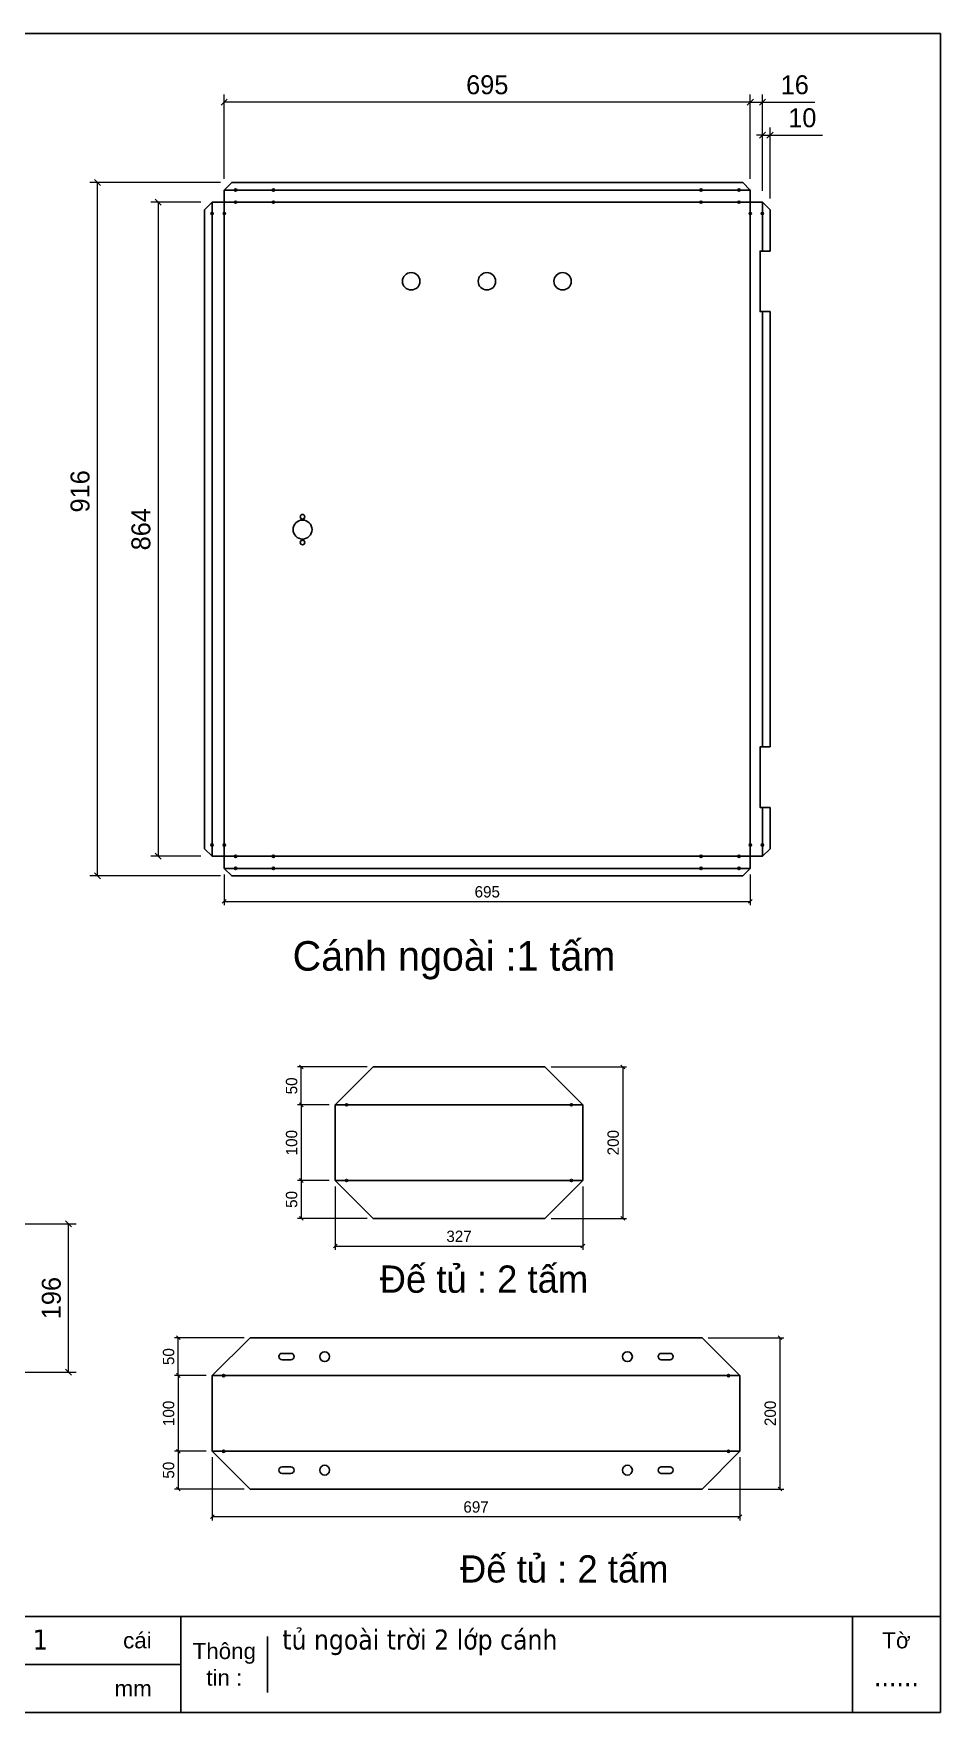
# Model space of a CAD drawing. Header units: millimetres. Extents: x 0 to 3136, y 0 to 2218.
# Drawn here: x 1938 to 3136, y 0 to 2218 of the extents above; entities that cross this region are included whole.
import ezdxf
from ezdxf.enums import TextEntityAlignment as Align

# ---------------------------------------------------------------- set-up
doc = ezdxf.new("R2010")
doc.units = ezdxf.units.MM
doc.layers.add('CNC', color=7, linetype='Continuous')
doc.layers.add('DIM', color=253, linetype='Continuous')
doc.styles.add('Arial', font='arial.ttf')
doc.styles.add('Tahoma (Input Text)', font='tahoma.ttf')
doc.dimstyles.new('Dim-15', dxfattribs={"dimtxt": 15, "dimasz": 5, "dimexe": 5, "dimexo": 8, "dimgap": 5, "dimtad": 1, "dimdec": 0, "dimtxsty": 'Standard', "dimblk": 'OBLIQUE', "dimcen": 10, "dimclrd": 5, "dimclre": 5, "dimclrt": 3, "dimazin": 3, "dimtfac": 1, "dimtdec": 0, "dimtmove": 0, "dimatfit": 3, "dimldrblk": 'OBLIQUE', "dimlwd": 9, "dimlwe": 9})
doc.dimstyles.new('Dim-25', dxfattribs={"dimtxt": 25, "dimasz": 8, "dimexe": 10, "dimexo": 15, "dimgap": 10, "dimtad": 1, "dimdec": 0, "dimtxsty": 'Standard', "dimblk": 'OBLIQUE', "dimcen": 10, "dimclrd": 5, "dimclre": 5, "dimclrt": 3, "dimazin": 3, "dimtfac": 1, "dimtdec": 0, "dimtmove": 0, "dimatfit": 3, "dimldrblk": 'OBLIQUE', "dimlwd": 9, "dimlwe": 9})

# ---------------------------------------------------------------- blocks, each defined once
blk = doc.blocks.new('khungtenAsean2')
at = {"color": 7}
for p, q in [((2970, -1980), (0, -1980)), ((2020, -1980), (2020, -2100)), ((2860, -1980), (2860, -2100)), ((2128.3, -2005), (2128.3, -2075)), ((2020, -2040), (0, -2040))]:
    blk.add_line(p, q, dxfattribs=at)
blk.add_lwpolyline([(0, 0), (2970, 0), (2970, -2100), (0, -2100)], close=True, dxfattribs=at)
at = {"color": 2, "char_height": 20, "style": 'Arial'}
for s, insert, width, attachment_point in [('cái', (1947.6, -2010), 917.634, 4), ('Thông\\Ptin :', (2074.2, -2040), 108.311, 5), ('Tờ', (2915, -2010), 110, 5), ('mm', (1936.9, -2070), 917.634, 4)]:
    blk.add_mtext(s, dxfattribs=dict(at, insert=insert, width=width, attachment_point=attachment_point))
at = {"color": 1, "style": 'Tahoma (Input Text)', "flags": 8}
for tag, p in [('#03', (506.6, -2019.3)), ('#01', (137.1, -2021.3)), ('#05', (1106.6, -2021.3)), ('#07', (1834.7, -2021.3)), ('#09', (2146.7, -2021.3)), ('#02', (98.5, -2081.3)), ('#04', (486.1, -2081.3)), ('#06', (1065.3, -2081.3)), ('#08', (1817.4, -2081.3)), ('#10', (2146.7, -2081.3))]:
    blk.add_attdef(tag, p, '', height=25, dxfattribs=at)
blk.add_attdef('#11', text='', height=25, dxfattribs=at).set_placement((2915, -2067.3), align=Align.CENTER)
blk = doc.blocks.new('*D18')
at = {"color": 0, "linetype": 'ByBlock', "lineweight": -2}
for p, q in [((2192.7, 1073.8), (2187.7, 1068.8)), ((2882.7, 1068.8), (2887.7, 1073.8))]:
    blk.add_line(p, q, dxfattribs=at)
at = {"layer": 'Defpoints', "color": 0, "transparency": 16777216}
for p in [(2190.2, 1114.9), (2885.2, 1114.9), (2885.2, 1071.3)]:
    blk.add_point(p, dxfattribs=at)
at = {"layer": 'DIM', "color": 5, "lineweight": 9, "transparency": 16777216}
for p, q in [((2190.2, 1106.9), (2190.2, 1066.3)), ((2885.2, 1106.9), (2885.2, 1066.3)), ((2190.2, 1071.3), (2885.2, 1071.3))]:
    blk.add_line(p, q, dxfattribs=at)
at = {"layer": 'DIM', "color": 3, "transparency": 16777216, "insert": (2537.7, 1083.9), "char_height": 15, "attachment_point": 5}
blk.add_mtext('695', dxfattribs=at)
blk = doc.blocks.new('_Oblique')
at = {"color": 0, "linetype": 'ByBlock', "lineweight": -2}
blk.add_line((-0.5, -0.5), (0.5, 0.5), dxfattribs=at)
blk = doc.blocks.new('f3daunguoc')
at = {"layer": 'CNC', "color": 2, "lineweight": -3}
blk.add_circle((0, 0), 1.5, dxfattribs=at)
blk = doc.blocks.new('*D19')
at = {"color": 0, "linetype": 'ByBlock', "lineweight": -2}
for p, q in [((2897.2, 2079.4), (2905.2, 2087.4)), ((2915.2, 2087.4), (2907.2, 2079.4))]:
    blk.add_line(p, q, dxfattribs=at)
at = {"layer": 'Defpoints', "color": 0, "transparency": 16777216}
for p in [(2911.2, 2083.4), (2901.2, 1994.9), (2911.2, 1984.9)]:
    blk.add_point(p, dxfattribs=at)
at = {"layer": 'DIM', "color": 5, "lineweight": 9, "transparency": 16777216}
for p, q in [((2901.2, 2009.9), (2901.2, 2093.4)), ((2911.2, 1999.9), (2911.2, 2093.4)), ((2901.2, 2083.4), (2893.2, 2083.4)), ((2901.2, 2083.4), (2911.2, 2083.4)), ((2911.2, 2083.4), (2980.6, 2083.4))]:
    blk.add_line(p, q, dxfattribs=at)
at = {"layer": 'DIM', "color": 3, "transparency": 16777216, "insert": (2953.9, 2106.2), "char_height": 25, "attachment_point": 5}
blk.add_mtext('10', dxfattribs=at)
blk = doc.blocks.new('*D20')
at = {"color": 0, "linetype": 'ByBlock', "lineweight": -2}
for p, q in [((2881.2, 2123), (2889.2, 2131)), ((2905.2, 2131), (2897.2, 2123))]:
    blk.add_line(p, q, dxfattribs=at)
at = {"layer": 'Defpoints', "color": 0, "transparency": 16777216}
for p in [(2901.2, 2127), (2885.2, 2010.9), (2901.2, 1994.9)]:
    blk.add_point(p, dxfattribs=at)
at = {"layer": 'DIM', "color": 5, "lineweight": 9, "transparency": 16777216}
for p, q in [((2885.2, 2025.9), (2885.2, 2137)), ((2901.2, 2009.9), (2901.2, 2137)), ((2885.2, 2127), (2877.2, 2127)), ((2885.2, 2127), (2901.2, 2127)), ((2901.2, 2127), (2970.6, 2127))]:
    blk.add_line(p, q, dxfattribs=at)
at = {"layer": 'DIM', "color": 3, "transparency": 16777216, "insert": (2943.9, 2149.8), "char_height": 25, "attachment_point": 5}
blk.add_mtext('16', dxfattribs=at)
blk = doc.blocks.new('*D21')
at = {"color": 0, "linetype": 'ByBlock', "lineweight": -2}
for p, q in [((2194.2, 2131), (2186.2, 2123)), ((2881.2, 2123), (2889.2, 2131))]:
    blk.add_line(p, q, dxfattribs=at)
at = {"layer": 'Defpoints', "color": 0, "transparency": 16777216}
for p in [(2190.2, 2127), (2190.2, 2010.9), (2885.2, 2010.9)]:
    blk.add_point(p, dxfattribs=at)
at = {"layer": 'DIM', "color": 5, "lineweight": 9, "transparency": 16777216}
for p, q in [((2190.2, 2025.9), (2190.2, 2137)), ((2885.2, 2025.9), (2885.2, 2137)), ((2885.2, 2127), (2190.2, 2127))]:
    blk.add_line(p, q, dxfattribs=at)
at = {"layer": 'DIM', "color": 3, "transparency": 16777216, "insert": (2537.7, 2149.8), "char_height": 25, "attachment_point": 5}
blk.add_mtext('695', dxfattribs=at)
blk = doc.blocks.new('*D22')
at = {"color": 0, "linetype": 'ByBlock', "lineweight": -2}
for p, q in [((2107.1, 1990.9), (2099.1, 1998.9)), ((2099.1, 1134.9), (2107.1, 1126.9))]:
    blk.add_line(p, q, dxfattribs=at)
at = {"layer": 'Defpoints', "color": 0, "transparency": 16777216}
for p in [(2174.2, 1994.9), (2103.1, 1130.9), (2174.2, 1130.9)]:
    blk.add_point(p, dxfattribs=at)
at = {"layer": 'DIM', "color": 5, "lineweight": 9, "transparency": 16777216}
for p, q in [((2159.2, 1994.9), (2093.1, 1994.9)), ((2103.1, 1994.9), (2103.1, 1130.9)), ((2159.2, 1130.9), (2093.1, 1130.9))]:
    blk.add_line(p, q, dxfattribs=at)
at = {"layer": 'DIM', "color": 3, "transparency": 16777216, "insert": (2080.3, 1562.9), "char_height": 25, "attachment_point": 5, "rotation": 90}
blk.add_mtext('864', dxfattribs=at)
blk = doc.blocks.new('*D23')
at = {"color": 0, "linetype": 'ByBlock', "lineweight": -2}
for p, q in [((2026.7, 2016.9), (2018.7, 2024.9)), ((2018.7, 1108.9), (2026.7, 1100.9))]:
    blk.add_line(p, q, dxfattribs=at)
at = {"layer": 'Defpoints', "color": 0, "transparency": 16777216}
for p in [(2022.7, 2020.9), (2200.2, 2020.9), (2200.2, 1104.9)]:
    blk.add_point(p, dxfattribs=at)
at = {"layer": 'DIM', "color": 5, "lineweight": 9, "transparency": 16777216}
for p, q in [((2185.2, 2020.9), (2012.7, 2020.9)), ((2022.7, 1104.9), (2022.7, 2020.9)), ((2185.2, 1104.9), (2012.7, 1104.9))]:
    blk.add_line(p, q, dxfattribs=at)
at = {"layer": 'DIM', "color": 3, "transparency": 16777216, "insert": (1999.9, 1612.9), "char_height": 25, "attachment_point": 5, "rotation": 90}
blk.add_mtext('916', dxfattribs=at)
blk = doc.blocks.new('*D26')
at = {"color": 0, "linetype": 'ByBlock', "lineweight": -2}
for p, q in [((1988.6, 641.3), (1980.6, 649.3)), ((1980.6, 453.3), (1988.6, 445.3))]:
    blk.add_line(p, q, dxfattribs=at)
at = {"layer": 'Defpoints', "color": 0, "transparency": 16777216}
for p in [(1874.7, 645.3), (1984.6, 645.3), (1844.7, 449.3)]:
    blk.add_point(p, dxfattribs=at)
at = {"layer": 'DIM', "color": 5, "lineweight": 9, "transparency": 16777216}
for p, q in [((1889.7, 645.3), (1994.6, 645.3)), ((1984.6, 449.3), (1984.6, 645.3)), ((1859.7, 449.3), (1994.6, 449.3))]:
    blk.add_line(p, q, dxfattribs=at)
at = {"layer": 'DIM', "color": 3, "transparency": 16777216, "insert": (1961.9, 547.3), "char_height": 25, "attachment_point": 5, "rotation": 90}
blk.add_mtext('196', dxfattribs=at)
blk = doc.blocks.new('*D30')
at = {"color": 0, "linetype": 'ByBlock', "lineweight": -2}
for p, q in [((2719.3, 850.1), (2714.3, 855.1)), ((2714.3, 655.1), (2719.3, 650.1))]:
    blk.add_line(p, q, dxfattribs=at)
at = {"layer": 'Defpoints', "color": 0, "transparency": 16777216}
for p in [(2613.9, 852.6), (2613.9, 652.6), (2716.8, 652.6)]:
    blk.add_point(p, dxfattribs=at)
at = {"layer": 'DIM', "color": 5, "lineweight": 9, "transparency": 16777216}
for p, q in [((2621.9, 852.6), (2721.8, 852.6)), ((2716.8, 852.6), (2716.8, 652.6)), ((2621.9, 652.6), (2721.8, 652.6))]:
    blk.add_line(p, q, dxfattribs=at)
at = {"layer": 'DIM', "color": 3, "transparency": 16777216, "insert": (2704.1, 752.6), "char_height": 15, "attachment_point": 5, "rotation": 90}
blk.add_mtext('200', dxfattribs=at)
blk = doc.blocks.new('*D31')
at = {"color": 0, "linetype": 'ByBlock', "lineweight": -2}
for p, q in [((2339.4, 618.6), (2334.4, 613.6)), ((2661.4, 613.6), (2666.4, 618.6))]:
    blk.add_line(p, q, dxfattribs=at)
at = {"layer": 'Defpoints', "color": 0, "transparency": 16777216}
for p in [(2336.9, 702.6), (2663.9, 702.6), (2663.9, 616.1)]:
    blk.add_point(p, dxfattribs=at)
at = {"layer": 'DIM', "color": 5, "lineweight": 9, "transparency": 16777216}
for p, q in [((2336.9, 694.6), (2336.9, 611.1)), ((2663.9, 694.6), (2663.9, 611.1)), ((2336.9, 616.1), (2663.9, 616.1))]:
    blk.add_line(p, q, dxfattribs=at)
at = {"layer": 'DIM', "color": 3, "transparency": 16777216, "insert": (2500.4, 628.8), "char_height": 15, "attachment_point": 5}
blk.add_mtext('327', dxfattribs=at)
blk = doc.blocks.new('*D32')
at = {"color": 0, "linetype": 'ByBlock', "lineweight": -2}
for p, q in [((2294.5, 800.1), (2289.5, 805.1)), ((2289.5, 705.1), (2294.5, 700.1))]:
    blk.add_line(p, q, dxfattribs=at)
at = {"layer": 'Defpoints', "color": 0, "transparency": 16777216}
for p in [(2336.9, 802.6), (2292, 702.6), (2336.9, 702.6)]:
    blk.add_point(p, dxfattribs=at)
at = {"layer": 'DIM', "color": 5, "lineweight": 9, "transparency": 16777216}
for p, q in [((2328.9, 802.6), (2287, 802.6)), ((2292, 802.6), (2292, 702.6)), ((2328.9, 702.6), (2287, 702.6))]:
    blk.add_line(p, q, dxfattribs=at)
at = {"layer": 'DIM', "color": 3, "transparency": 16777216, "insert": (2279.3, 752.6), "char_height": 15, "attachment_point": 5, "rotation": 90}
blk.add_mtext('100', dxfattribs=at)
blk = doc.blocks.new('*D33')
at = {"color": 0, "linetype": 'ByBlock', "lineweight": -2}
for p, q in [((2294.5, 850.1), (2289.5, 855.1)), ((2289.5, 805.1), (2294.5, 800.1))]:
    blk.add_line(p, q, dxfattribs=at)
at = {"layer": 'Defpoints', "color": 0, "transparency": 16777216}
for p in [(2292, 852.6), (2386.9, 852.6), (2336.9, 802.6)]:
    blk.add_point(p, dxfattribs=at)
at = {"layer": 'DIM', "color": 5, "lineweight": 9, "transparency": 16777216}
for p, q in [((2378.9, 852.6), (2287, 852.6)), ((2292, 802.6), (2292, 852.6)), ((2328.9, 802.6), (2287, 802.6))]:
    blk.add_line(p, q, dxfattribs=at)
at = {"layer": 'DIM', "color": 3, "transparency": 16777216, "insert": (2279.3, 827.6), "char_height": 15, "attachment_point": 5, "rotation": 90}
blk.add_mtext('50', dxfattribs=at)
blk = doc.blocks.new('*D34')
at = {"color": 0, "linetype": 'ByBlock', "lineweight": -2}
for p, q in [((2294.5, 700.1), (2289.5, 705.1)), ((2289.5, 655.1), (2294.5, 650.1))]:
    blk.add_line(p, q, dxfattribs=at)
at = {"layer": 'Defpoints', "color": 0, "transparency": 16777216}
for p in [(2336.9, 702.6), (2292, 652.6), (2386.9, 652.6)]:
    blk.add_point(p, dxfattribs=at)
at = {"layer": 'DIM', "color": 5, "lineweight": 9, "transparency": 16777216}
for p, q in [((2328.9, 702.6), (2287, 702.6)), ((2292, 702.6), (2292, 652.6)), ((2378.9, 652.6), (2287, 652.6))]:
    blk.add_line(p, q, dxfattribs=at)
at = {"layer": 'DIM', "color": 3, "transparency": 16777216, "insert": (2279.3, 677.6), "char_height": 15, "attachment_point": 5, "rotation": 90}
blk.add_mtext('50', dxfattribs=at)
blk = doc.blocks.new('*D35')
at = {"color": 0, "linetype": 'ByBlock', "lineweight": -2}
for p, q in [((2926.8, 492.5), (2921.8, 497.5)), ((2921.8, 297.5), (2926.8, 292.5))]:
    blk.add_line(p, q, dxfattribs=at)
at = {"layer": 'Defpoints', "color": 0, "transparency": 16777216}
for p in [(2821.4, 495), (2821.4, 295), (2924.3, 295)]:
    blk.add_point(p, dxfattribs=at)
at = {"layer": 'DIM', "color": 5, "lineweight": 9, "transparency": 16777216}
for p, q in [((2829.4, 495), (2929.3, 495)), ((2924.3, 495), (2924.3, 295)), ((2829.4, 295), (2929.3, 295))]:
    blk.add_line(p, q, dxfattribs=at)
at = {"layer": 'DIM', "color": 3, "transparency": 16777216, "insert": (2911.6, 395), "char_height": 15, "attachment_point": 5, "rotation": 90}
blk.add_mtext('200', dxfattribs=at)
blk = doc.blocks.new('*D36')
at = {"color": 0, "linetype": 'ByBlock', "lineweight": -2}
for p, q in [((2176.9, 261.1), (2171.9, 256.1)), ((2868.9, 256.1), (2873.9, 261.1))]:
    blk.add_line(p, q, dxfattribs=at)
at = {"layer": 'Defpoints', "color": 0, "transparency": 16777216}
for p in [(2174.4, 345), (2871.4, 345), (2871.4, 258.6)]:
    blk.add_point(p, dxfattribs=at)
at = {"layer": 'DIM', "color": 5, "lineweight": 9, "transparency": 16777216}
for p, q in [((2174.4, 337), (2174.4, 253.6)), ((2871.4, 337), (2871.4, 253.6)), ((2174.4, 258.6), (2871.4, 258.6))]:
    blk.add_line(p, q, dxfattribs=at)
at = {"layer": 'DIM', "color": 3, "transparency": 16777216, "insert": (2522.9, 271.3), "char_height": 15, "attachment_point": 5}
blk.add_mtext('697', dxfattribs=at)
blk = doc.blocks.new('*D37')
at = {"color": 0, "linetype": 'ByBlock', "lineweight": -2}
for p, q in [((2132, 442.5), (2127, 447.5)), ((2127, 347.5), (2132, 342.5))]:
    blk.add_line(p, q, dxfattribs=at)
at = {"layer": 'Defpoints', "color": 0, "transparency": 16777216}
for p in [(2174.4, 445), (2129.5, 345), (2174.4, 345)]:
    blk.add_point(p, dxfattribs=at)
at = {"layer": 'DIM', "color": 5, "lineweight": 9, "transparency": 16777216}
for p, q in [((2166.4, 445), (2124.5, 445)), ((2129.5, 445), (2129.5, 345)), ((2166.4, 345), (2124.5, 345))]:
    blk.add_line(p, q, dxfattribs=at)
at = {"layer": 'DIM', "color": 3, "transparency": 16777216, "insert": (2116.8, 395), "char_height": 15, "attachment_point": 5, "rotation": 90}
blk.add_mtext('100', dxfattribs=at)
blk = doc.blocks.new('*D38')
at = {"color": 0, "linetype": 'ByBlock', "lineweight": -2}
for p, q in [((2132, 492.5), (2127, 497.5)), ((2127, 447.5), (2132, 442.5))]:
    blk.add_line(p, q, dxfattribs=at)
at = {"layer": 'Defpoints', "color": 0, "transparency": 16777216}
for p in [(2129.5, 495), (2224.4, 495), (2174.4, 445)]:
    blk.add_point(p, dxfattribs=at)
at = {"layer": 'DIM', "color": 5, "lineweight": 9, "transparency": 16777216}
for p, q in [((2216.4, 495), (2124.5, 495)), ((2129.5, 445), (2129.5, 495)), ((2166.4, 445), (2124.5, 445))]:
    blk.add_line(p, q, dxfattribs=at)
at = {"layer": 'DIM', "color": 3, "transparency": 16777216, "insert": (2116.8, 470), "char_height": 15, "attachment_point": 5, "rotation": 90}
blk.add_mtext('50', dxfattribs=at)
blk = doc.blocks.new('*D39')
at = {"color": 0, "linetype": 'ByBlock', "lineweight": -2}
for p, q in [((2132, 342.5), (2127, 347.5)), ((2127, 297.5), (2132, 292.5))]:
    blk.add_line(p, q, dxfattribs=at)
at = {"layer": 'Defpoints', "color": 0, "transparency": 16777216}
for p in [(2174.4, 345), (2129.5, 295), (2224.4, 295)]:
    blk.add_point(p, dxfattribs=at)
at = {"layer": 'DIM', "color": 5, "lineweight": 9, "transparency": 16777216}
for p, q in [((2166.4, 345), (2124.5, 345)), ((2129.5, 345), (2129.5, 295)), ((2216.4, 295), (2124.5, 295))]:
    blk.add_line(p, q, dxfattribs=at)
at = {"layer": 'DIM', "color": 3, "transparency": 16777216, "insert": (2116.8, 320), "char_height": 15, "attachment_point": 5, "rotation": 90}
blk.add_mtext('50', dxfattribs=at)
blk = doc.blocks.new('ovan8.5x20')
at = {"layer": 'CNC', "color": 2, "lineweight": -3}
for p, q in [((5.7, 4.2), (-5.8, 4.2)), ((-5.8, -4.2), (5.7, -4.2))]:
    blk.add_line(p, q, dxfattribs=at)
for centre, start, end in [((-5.8, 0), 90, 270), ((5.7, 0), 270, 90)]:
    blk.add_arc(centre, 4.25, start, end, dxfattribs=at)

msp = doc.modelspace()

# ---------------------------------------------------------------- linework, layer by layer
at = {"color": 7}
for p, q in [((2336.9, 802.6), (2386.9, 852.6)), ((2386.9, 852.6), (2613.9, 852.6)), ((2613.9, 852.6), (2663.9, 802.6)), ((2336.9, 802.6), (2663.9, 802.6)), ((2336.9, 702.6), (2336.9, 802.6)), ((2663.9, 802.6), (2663.9, 702.6)), ((2663.9, 702.6), (2336.9, 702.6)), ((2336.9, 702.6), (2386.9, 652.6)), ((2663.9, 702.6), (2613.9, 652.6)), ((2613.9, 652.6), (2386.9, 652.6)), ((2174.4, 445), (2224.4, 495)), ((2224.4, 495), (2821.4, 495)), ((2821.4, 495), (2871.4, 445)), ((2174.4, 445), (2871.4, 445)), ((2174.4, 345), (2174.4, 445)), ((2871.4, 445), (2871.4, 345)), ((2871.4, 345), (2174.4, 345)), ((2174.4, 345), (2224.4, 295)), ((2871.4, 345), (2821.4, 295)), ((2821.4, 295), (2224.4, 295))]:
    msp.add_line(p, q, dxfattribs=at)
for points in [[(2911.2, 1195.4), (2911.2, 1140.9), (2901.2, 1130.9), (2885.2, 1130.9), (2885.2, 1114.9), (2875.2, 1104.9), (2200.2, 1104.9), (2190.2, 1114.9), (2190.2, 1130.9), (2174.2, 1130.9), (2164.2, 1140.9), (2164.2, 1984.9), (2174.2, 1994.9), (2190.2, 1994.9), (2190.2, 2010.9), (2200.2, 2020.9), (2875.2, 2020.9), (2885.2, 2010.9), (2885.2, 1994.9), (2901.2, 1994.9), (2911.2, 1984.9), (2911.2, 1930.4)], [(2190.2, 2010.9), (2885.2, 2010.9)], [(2174.2, 1130.9), (2174.2, 1994.9)], [(2901.2, 1994.9), (2901.2, 1930.4)], [(2901.2, 1850.4), (2901.2, 1275.4)], [(2911.2, 1850.4), (2911.2, 1275.4)], [(2901.2, 1195.4), (2901.2, 1130.9)], [(2885.2, 1114.9), (2190.2, 1114.9)]]:
    msp.add_lwpolyline(points, dxfattribs=at)
msp.add_lwpolyline([(2190.2, 1994.9), (2885.2, 1994.9), (2885.2, 1130.9), (2190.2, 1130.9)], close=True, dxfattribs=at)
at = {"color": 2}
for points in [[(2911.2, 1850.4), (2898.2, 1850.4), (2898.2, 1930.4), (2911.2, 1930.4)], [(2911.2, 1275.4), (2898.2, 1275.4), (2898.2, 1195.4), (2911.2, 1195.4)]]:
    msp.add_lwpolyline(points, dxfattribs=at)
for centre, radius in [((2437.2, 1890.4), 11.5), ((2537.2, 1890.4), 11.5), ((2637.2, 1890.4), 11.5), ((2293.7, 1562.4), 12.5), ((2293.7, 1579.4), 3), ((2293.7, 1545.4), 3)]:
    msp.add_circle(centre, radius, dxfattribs=at)
at = {"color": 2, "ltscale": 3}
for centre in [(2322.9, 470), (2722.9, 470), (2322.9, 320), (2722.9, 320)]:
    msp.add_circle(centre, 6.5, dxfattribs=at)

# ---------------------------------------------------------------- block references
at = {"color": 7}
ref = msp.add_blockref('khungtenAsean2', (0, 2217.6), dxfattribs=dict(at, xscale=1.055999999996856, yscale=1.055999999996856, zscale=1.055999999996856))
ref.add_attrib('#11', '......', dxfattribs={"color": 1, "height": 26.4, "style": 'Tahoma (Input Text)'}).set_placement((3078.2, 34.5), align=Align.CENTER)
ref.add_attrib('#09', 'tủ ngoài trời 2 lớp cánh', (2266.9, 83.1), dxfattribs={"color": 1, "height": 26.4, "style": 'Tahoma (Input Text)'})
ref.add_attrib('#07', '1', (1937.4, 83.1), dxfattribs={"color": 1, "height": 26.4, "style": 'Tahoma (Input Text)'})
at = {"lineweight": -3, "xscale": -1}
for p, rotation in [((2205.2, 2010.9), 180), ((2205.2, 1994.9), 180), ((2255.2, 2010.9), 180), ((2255.2, 1994.9), 180), ((2174.2, 1979.9), 180), ((2190.2, 1979.9), 180), ((2648.9, 802.6), 90), ((2648.9, 702.6), 90), ((2856.4, 445), 90), ((2856.4, 345), 90)]:
    msp.add_blockref('f3daunguoc', p, dxfattribs=dict(at, rotation=rotation))
at = {"lineweight": -3}
for p, rotation in [((2820.2, 2010.9), 180), ((2820.2, 1994.9), 180), ((2870.2, 2010.9), 180), ((2870.2, 1994.9), 180), ((2885.2, 1979.9), 180), ((2901.2, 1979.9), 180), ((2351.9, 802.6), 270), ((2351.9, 702.6), 270), ((2189.4, 445), 270), ((2189.4, 345), 270)]:
    msp.add_blockref('f3daunguoc', p, dxfattribs=dict(at, rotation=rotation))
for p in [(2174.2, 1145.9), (2190.2, 1145.9), (2205.2, 1130.9), (2255.2, 1130.9), (2205.2, 1114.9), (2255.2, 1114.9)]:
    msp.add_blockref('f3daunguoc', p, dxfattribs=at)
at = {"lineweight": -3, "xscale": -1}
for p in [(2820.2, 1130.9), (2870.2, 1130.9), (2885.2, 1145.9), (2901.2, 1145.9), (2820.2, 1114.9), (2870.2, 1114.9)]:
    msp.add_blockref('f3daunguoc', p, dxfattribs=at)
at = {"layer": 'CNC', "lineweight": -3, "rotation": 180}
msp.add_blockref('ovan8.5x20', (2272.4, 470), dxfattribs=at)
at = {"layer": 'CNC', "lineweight": -3, "xscale": -1, "rotation": 180}
msp.add_blockref('ovan8.5x20', (2773.4, 470), dxfattribs=at)
at = {"layer": 'CNC', "lineweight": -3, "xscale": -1}
msp.add_blockref('ovan8.5x20', (2272.4, 320), dxfattribs=at)
at = {"layer": 'CNC', "lineweight": -3}
msp.add_blockref('ovan8.5x20', (2773.4, 320), dxfattribs=at)

# ---------------------------------------------------------------- texts
at = {"color": 2, "attachment_point": 5}
for s, insert, char_height, width in [('Cánh ngoài :1 tấm', (2493.7, 993.4), 39, 875), ('Đế tủ : 2 tấm', (2533.3, 572.1), 36, 575), ('Đế tủ : 2 tấm', (2639.4, 189.3), 36, 775)]:
    msp.add_mtext(s, dxfattribs=dict(at, insert=insert, char_height=char_height, width=width))

# ---------------------------------------------------------------- dimensions: what is measured, and where the dimension line sits
at = {"layer": 'DIM', "color": 2}
for base, p1, p2, picture, middle in [((2190.2, 2127), (2885.2, 2010.9), (2190.2, 2010.9), '*D21', (2537.7, 2149.8)), ((2901.2, 2127), (2885.2, 2010.9), (2901.2, 1994.9), '*D20', (2943.9, 2149.8)), ((2911.2, 2083.4), (2901.2, 1994.9), (2911.2, 1984.9), '*D19', (2953.9, 2106.2))]:
    dim = msp.add_linear_dim(base=base, p1=p1, p2=p2, dimstyle='Dim-25', dxfattribs=at)
    dim.commit()
    dim.dimension.update_dxf_attribs({"geometry": picture, "text_midpoint": middle})
dim = msp.add_linear_dim(base=(2022.7, 2020.9), p1=(2200.2, 1104.9), p2=(2200.2, 2020.9), angle=90, dimstyle='Dim-25', dxfattribs=at)
dim.commit()
dim.dimension.update_dxf_attribs({"geometry": '*D23', "text_midpoint": (2022.7, 1612.9), "dimtype": 160})
dim = msp.add_linear_dim(base=(2103.1, 1130.9), p1=(2174.2, 1994.9), p2=(2174.2, 1130.9), angle=90, dimstyle='Dim-25', dxfattribs=at)
dim.commit()
dim.dimension.update_dxf_attribs({"geometry": '*D22', "text_midpoint": (2080.3, 1562.9)})
at = {"layer": 'DIM', "color": 0}
dim = msp.add_linear_dim(base=(2885.2, 1071.3), p1=(2190.2, 1114.9), p2=(2885.2, 1114.9), dimstyle='Dim-15', dxfattribs=at)
dim.commit()
dim.dimension.update_dxf_attribs({"geometry": '*D18', "text_midpoint": (2537.7, 1083.9)})
at = {"layer": 'DIM', "color": 7}
for base, p1, p2, dimstyle, picture, middle in [((2292, 852.6), (2336.9, 802.6), (2386.9, 852.6), 'Dim-15', '*D33', (2279.3, 827.6)), ((2716.8, 652.6), (2613.9, 852.6), (2613.9, 652.6), 'Dim-15', '*D30', (2704.1, 752.6)), ((2292, 702.6), (2336.9, 802.6), (2336.9, 702.6), 'Dim-15', '*D32', (2279.3, 752.6)), ((2292, 652.6), (2336.9, 702.6), (2386.9, 652.6), 'Dim-15', '*D34', (2279.3, 677.6)), ((1984.6, 645.3), (1844.7, 449.3), (1874.7, 645.3), 'Dim-25', '*D26', (1961.9, 547.3)), ((2129.5, 495), (2174.4, 445), (2224.4, 495), 'Dim-15', '*D38', (2116.8, 470)), ((2924.3, 295), (2821.4, 495), (2821.4, 295), 'Dim-15', '*D35', (2911.6, 395)), ((2129.5, 345), (2174.4, 445), (2174.4, 345), 'Dim-15', '*D37', (2116.8, 395)), ((2129.5, 295), (2174.4, 345), (2224.4, 295), 'Dim-15', '*D39', (2116.8, 320))]:
    dim = msp.add_linear_dim(base=base, p1=p1, p2=p2, angle=90, dimstyle=dimstyle, dxfattribs=at)
    dim.commit()
    dim.dimension.update_dxf_attribs({"geometry": picture, "text_midpoint": middle})
for base, p1, p2, picture, middle in [((2663.9, 616.1), (2336.9, 702.6), (2663.9, 702.6), '*D31', (2500.4, 628.8)), ((2871.4, 258.6), (2174.4, 345), (2871.4, 345), '*D36', (2522.9, 271.3))]:
    dim = msp.add_linear_dim(base=base, p1=p1, p2=p2, dimstyle='Dim-15', dxfattribs=at)
    dim.commit()
    dim.dimension.update_dxf_attribs({"geometry": picture, "text_midpoint": middle})

doc.saveas('drawing.dxf')
